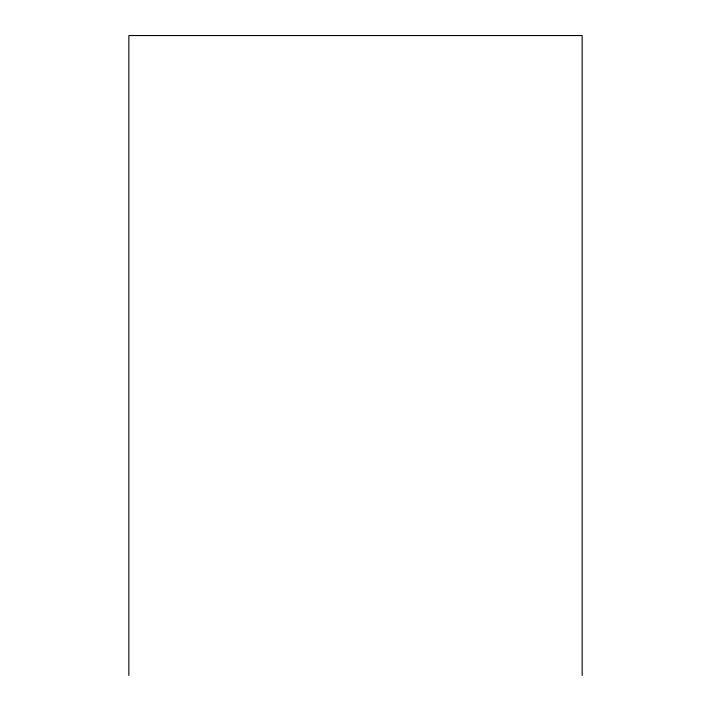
<?xml version="1.0" encoding="UTF-8"?>
<svg xmlns="http://www.w3.org/2000/svg" width="711" height="711" viewBox="0 0 711 711"><rect width="100%" height="100%" fill="white"/><g stroke="black" fill="none" stroke-linecap="round" stroke-linejoin="round"><path stroke-width="1.07" d="M582.149 675.45L582.149 35.55L128.851 35.55L128.851 675.45"/></g></svg>
